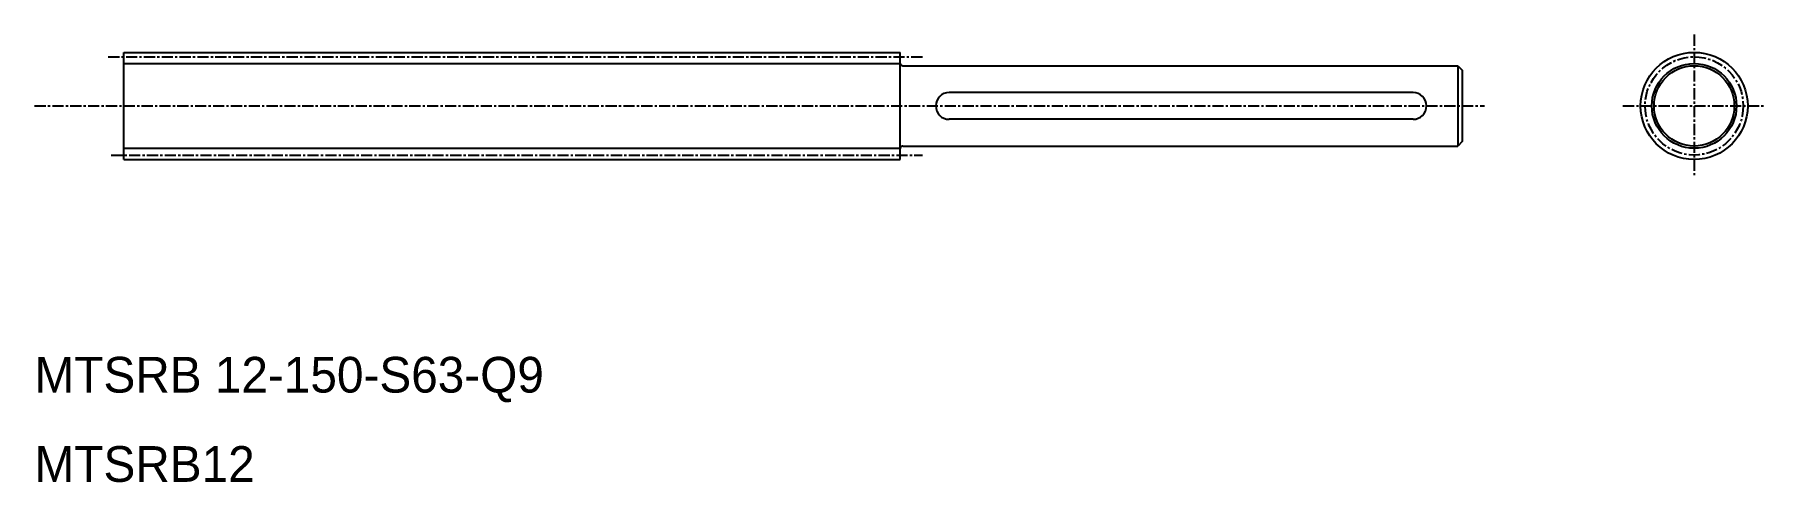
# Model space of a CAD drawing. Extents: x 10 to 204, y 10 to 60.
import ezdxf

# ---------------------------------------------------------------- set-up
doc = ezdxf.new("R2010")
doc.units = 0
doc.linetypes.add('CENTER', pattern=[2, 1.25, -0.25, 0.25, -0.25])
doc.layers.get('0').update_dxf_attribs({"linetype": 'CONTINUOUS'})
doc.layers.add('CENTER', color=1, linetype='CENTER')

msp = doc.modelspace()

# ---------------------------------------------------------------- linework, layer by layer
at = {"color": 7, "linetype": 'CONTINUOUS'}
for p, q in [((20, 58.11), (107, 58.11)), ((20, 46.11), (20, 58.11)), ((107, 46.11), (107, 58.11)), ((107.3, 56.61), (169.5, 56.61)), ((169.5, 56.61), (169.5, 47.61)), ((169.5, 56.61), (170, 56.11)), ((170, 56.11), (170, 48.11)), ((164.5, 53.61), (112.5, 53.61)), ((164.5, 50.61), (112.5, 50.61)), ((107.3, 47.61), (169.5, 47.61)), ((170, 48.11), (169.5, 47.61)), ((20, 46.11), (107, 46.11))]:
    msp.add_line(p, q, dxfattribs=at)
at = {"color": 3, "linetype": 'CONTINUOUS'}
for p, q in [((20, 56.86), (107, 56.86)), ((20, 47.36), (107, 47.36))]:
    msp.add_line(p, q, dxfattribs=at)
at = {"color": 7, "linetype": 'CONTINUOUS'}
for radius in [6, 4.5]:
    msp.add_circle((196, 52.11), radius, dxfattribs=at)
at = {"color": 3, "linetype": 'CONTINUOUS'}
msp.add_circle((196, 52.11), 4.75, dxfattribs=at)
at = {"color": 7, "linetype": 'CONTINUOUS'}
for centre, radius, start, end in [((107.3, 56.91), 0.3, 180, 270), ((112.5, 52.11), 1.5, 90, 270), ((164.5, 52.11), 1.5, 270, 90), ((107.3, 47.31), 0.3, 90, 180)]:
    msp.add_arc(centre, radius, start, end, dxfattribs=at)
at = {"layer": 'CENTER', "color": 1, "linetype": 'CENTER'}
for p, q in [((196, 60.09), (196, 44.13)), ((18.25, 57.61), (109.5, 57.61)), ((10, 52.11), (172.5, 52.11)), ((188.02, 52.11), (203.98, 52.11)), ((18.59, 46.61), (109.5, 46.61))]:
    msp.add_line(p, q, dxfattribs=at)
msp.add_circle((196, 52.11), 5.5, dxfattribs=at)

# ---------------------------------------------------------------- texts
at = {"color": 7, "linetype": 'CONTINUOUS'}
for s, p in [('MTSRB 12-150-S63-Q9', (10, 20)), ('MTSRB12', (10, 10))]:
    msp.add_text(s, height=4, dxfattribs=at).set_placement(p)

doc.saveas('drawing.dxf')
